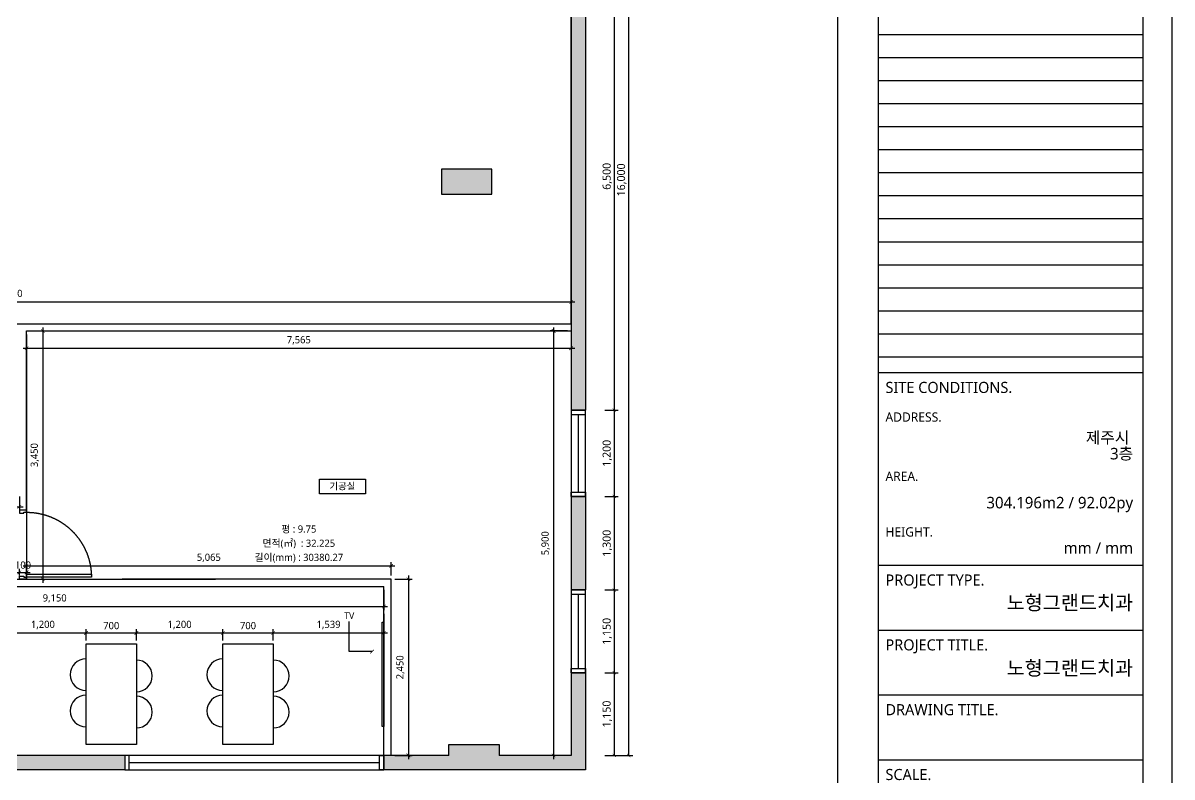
# Model space of a CAD drawing. Header units: metres. Extents: x 11578468 to 47831421, y -58341524 to -14256839.
# Drawn here: x 23915366 to 23931330, y -29068432 to -29057951 of the extents above; entities that cross this region are included whole.
import ezdxf
from ezdxf.enums import TextEntityAlignment as Align

# ---------------------------------------------------------------- set-up
doc = ezdxf.new("R2010")
doc.units = ezdxf.units.M
doc.header["$LTSCALE"] = 50
doc.header["$MEASUREMENT"] = 0
doc.linetypes.add('CENTER2', pattern=[28.575, 19.05, -3.175, 3.175, -3.175])
doc.layers.get('0').update_dxf_attribs({"linetype": 'CONTINUOUS'})
doc.layers.get('DEFPOINTS').update_dxf_attribs({"linetype": 'CONTINUOUS'})
for name, color, linetype in [('0-ELC TEXT', 7, 'CONTINUOUS'), ('3.기호.계단선', 30, 'CONTINUOUS'), ('FORM(YOURNAME)-1', 1, 'CONTINUOUS'), ('FORM(YOURNAME)-11', 1, 'CONTINUOUS'), ('S-DIM', 7, 'CONTINUOUS'), ('wall', 3, 'CONTINUOUS'), ('WIN', 4, 'CONTINUOUS'), ('家具', 251, 'CONTINUOUS')]:
    doc.layers.add(name, color=color, linetype=linetype)
doc.layers.add('DIM', color=7, linetype='CONTINUOUS', lineweight=15)
doc.layers.add('ha', color=8, linetype='CONTINUOUS', lineweight=5)
doc.styles.add('HY 울릉도 L', font='malgun.ttf')
doc.styles.add('N 맑은고딕', font='malgun.ttf')
doc.styles.add('YOURNAME', font='malgun.ttf')
doc.styles.add('넥슨고딕', font='malgun.ttf')
doc.styles.add('맑은 고딕', font='malgun.ttf')
doc.dimstyles.new('JJ IN 45', dxfattribs={"dimscale": 45, "dimtxt": 2.5, "dimasz": 1, "dimexe": 1.25, "dimexo": 1.5, "dimtad": 1, "dimdec": 6, "dimlunit": 6, "dimtxsty": 'N 맑은고딕', "dimblk": 'ARCHTICK', "dimcen": 2.5, "dimclrd": 256, "dimclre": 256, "dimclrt": 256, "dimadec": 0, "dimazin": 0, "dimtfac": 1, "dimtdec": 6, "dimtix": 1, "dimtmove": 0, "dimatfit": 3, "dimldrblk": 'ARCHTICK', "dimfxl": 1, "dimarcsym": 0})
doc.dimstyles.new('사본 50', dxfattribs={"dimscale": 50, "dimtxt": 2, "dimasz": 1, "dimexe": 1, "dimexo": 1, "dimgap": 1, "dimtad": 1, "dimdec": 0, "dimrnd": 0.05, "dimdsep": 46, "dimlunit": 6, "dimtxsty": 'HY 울릉도 L', "dimblk": 'ARCHTICK', "dimcen": 2.5, "dimdle": 1, "dimclrd": 133, "dimclre": 133, "dimclrt": 30, "dimadec": 0, "dimazin": 0, "dimtfac": 1, "dimtdec": 0, "dimtix": 1, "dimtmove": 2, "dimatfit": 3, "dimldrblk": 'ARCHTICK', "dimfxl": 1, "dimlwd": -1, "dimlwe": -1, "dimarcsym": 0})

# ---------------------------------------------------------------- blocks, each defined once
blk = doc.blocks.new('FORM-ELEVATION')
at = {"layer": 'DEFPOINTS', "color": 158}
for p, q in [((62481, 35508), (62481, -21492)), ((62481, 12686), (71691, 12686)), ((62481, 11886), (71691, 11886)), ((62481, 11086), (71691, 11086)), ((62481, 10286), (71691, 10286)), ((62481, 9486), (71691, 9486)), ((62481, 8686), (71691, 8686)), ((62481, 7886), (71691, 7886)), ((62481, 7086), (71691, 7086)), ((62481, 6286), (71691, 6286)), ((62481, 5486), (71691, 5486)), ((62481, 4686), (71691, 4686)), ((62481, 3886), (71691, 3886)), ((62481, 3086), (71691, 3086)), ((62481, 2286), (71691, 2286)), ((62481, 1486), (71691, 1486))]:
    blk.add_line(p, q, dxfattribs=at)
blk.add_lwpolyline([(-10309, -21692), (71691, -21692), (71691, 35708), (-10309, 35708)], close=True, dxfattribs=at)
at = {"layer": 'DEFPOINTS'}
blk.add_lwpolyline([(-8309, 33708), (61071, 33708), (61071, -19692), (-8309, -19692)], close=True, dxfattribs=at)
at = {"layer": 'FORM(YOURNAME)-11', "color": 14}
for p, q in [((62481, 937), (71691, 937)), ((62481, -5756), (71691, -5756)), ((62481, -8009), (71691, -8009)), ((62481, -10261), (71691, -10261)), ((62481, -12514), (71691, -12514))]:
    blk.add_line(p, q, dxfattribs=at)
at = {"layer": 'FORM(YOURNAME)-11', "color": 250}
blk.add_lwpolyline([(-11309, -22692), (72691, -22692), (72691, 36708), (-11309, 36708)], close=True, dxfattribs=at)
at = {"layer": 'FORM(YOURNAME)-11', "color": 14, "style": 'YOURNAME'}
for s, height, p in [('SITE CONDITIONS.', 386.14, (62739, 422)), ('PROJECT TYPE.', 386.14, (62739, -6271)), ('PROJECT TITLE.', 386.14, (62739, -8524)), ('DRAWING TITLE.', 386.14, (62739, -10776)), ('SCALE.', 386.1, (62739, -13029))]:
    blk.add_text(s, height=height, dxfattribs=at).set_placement(p, align=Align.MIDDLE_LEFT)
at = {"layer": 'FORM(YOURNAME)-11', "color": 251, "style": 'YOURNAME'}
for s, p in [('ADDRESS.', (62739, -608)), ('AREA.', (62739, -2667)), ('HEIGHT.', (62739, -4598))]:
    blk.add_text(s, height=321.8, dxfattribs=at).set_placement(p, align=Align.MIDDLE_LEFT)
at = {"layer": 'FORM(YOURNAME)-11', "color": 3, "style": 'YOURNAME'}
for tag, height, p in [('1', 451, (71041, -1219)), ('2', 451, (71041, -1863)), ('3', 451, (71041, -3150)), ('4', 451, (71041, -5081)), ('5', 515, (71041, -7398)), ('6', 515, (71041, -9650)), ('7', 515, (71041, -11903)), ('8', 515, (71041, -14155)), ('9', 515, (71041, -16408)), ('10', 515, (66791, -18596)), ('11', 515, (71041, -18660)), ('12', 515, (66791, -20848)), ('13', 515, (71041, -20848))]:
    blk.add_attdef(tag, text='', height=height, dxfattribs=at).set_placement(p, align=Align.MIDDLE_RIGHT)
blk = doc.blocks.new('*U359')
at = {"layer": 'WIN', "linetype": 'Continuous'}
blk.add_line((60, 100), (3540, 100), dxfattribs=at)
for points in [[(0, 0), (3600, 0), (3600, 200), (0, 200)], [(0, 0), (60, 0), (60, 200), (0, 200)], [(3600, 0), (3540, 0), (3540, 200), (3600, 200)]]:
    blk.add_lwpolyline(points, close=True, dxfattribs=at)
blk = doc.blocks.new('*U1960')
at = {"layer": 'WIN', "linetype": 'Continuous'}
blk.add_line((60, 100), (1140, 100), dxfattribs=at)
for points in [[(0, 0), (1200, 0), (1200, 200), (0, 200)], [(0, 0), (60, 0), (60, 200), (0, 200)], [(1200, 0), (1140, 0), (1140, 200), (1200, 200)]]:
    blk.add_lwpolyline(points, close=True, dxfattribs=at)
blk = doc.blocks.new('*U1959')
at = {"layer": 'WIN', "linetype": 'Continuous'}
blk.add_line((60, 100), (1090, 100), dxfattribs=at)
for points in [[(0, 0), (1150, 0), (1150, 200), (0, 200)], [(0, 0), (60, 0), (60, 200), (0, 200)], [(1150, 0), (1090, 0), (1090, 200), (1150, 200)]]:
    blk.add_lwpolyline(points, close=True, dxfattribs=at)
blk = doc.blocks.new('_ArchTick')
at = {"color": 0, "linetype": 'ByBlock', "const_width": 0.15}
blk.add_lwpolyline([(-0.5, -0.5), (0.5, 0.5)], dxfattribs=at)
blk = doc.blocks.new('*D389')
at = {"layer": 'DEFPOINTS', "color": 0, "transparency": 16777216}
for p in [(23746102, -29133157), (23746102, -29139657), (23746302, -29139657)]:
    blk.add_point(p, dxfattribs=at)
at = {"layer": 'DIM', "lineweight": -2, "transparency": 16777216}
for p, q in [((23746170, -29133157), (23746358, -29133157)), ((23746302, -29133157), (23746302, -29139657)), ((23746170, -29139657), (23746358, -29139657))]:
    blk.add_line(p, q, dxfattribs=at)
at = {"layer": 'DIM', "lineweight": -2, "transparency": 16777216, "xscale": 45, "yscale": 45, "zscale": 45}
for p, rotation in [((23746302, -29133157), 90), ((23746302, -29139657), 270)]:
    blk.add_blockref('_ArchTick', p, dxfattribs=dict(at, rotation=rotation))
at = {"layer": 'DIM', "transparency": 16777216, "insert": (23746206, -29136407), "char_height": 112.5, "attachment_point": 5, "rotation": 90, "style": 'N 맑은고딕'}
blk.add_mtext('6,500', dxfattribs=at)
blk = doc.blocks.new('*D390')
at = {"layer": 'DEFPOINTS', "color": 0, "transparency": 16777216}
for p in [(23746102, -29139657), (23746102, -29140857), (23746302, -29140857)]:
    blk.add_point(p, dxfattribs=at)
at = {"layer": 'DIM', "lineweight": -2, "transparency": 16777216}
for p, q in [((23746170, -29139657), (23746358, -29139657)), ((23746302, -29139657), (23746302, -29140857)), ((23746170, -29140857), (23746358, -29140857))]:
    blk.add_line(p, q, dxfattribs=at)
at = {"layer": 'DIM', "lineweight": -2, "transparency": 16777216, "xscale": 45, "yscale": 45, "zscale": 45}
for p, rotation in [((23746302, -29139657), 90), ((23746302, -29140857), 270)]:
    blk.add_blockref('_ArchTick', p, dxfattribs=dict(at, rotation=rotation))
at = {"layer": 'DIM', "transparency": 16777216, "insert": (23746206, -29140257), "char_height": 112.5, "attachment_point": 5, "rotation": 90, "style": 'N 맑은고딕'}
blk.add_mtext('1,200', dxfattribs=at)
blk = doc.blocks.new('*D391')
at = {"layer": 'DEFPOINTS', "color": 0, "transparency": 16777216}
for p in [(23746102, -29140857), (23746102, -29142157), (23746302, -29142157)]:
    blk.add_point(p, dxfattribs=at)
at = {"layer": 'DIM', "lineweight": -2, "transparency": 16777216}
for p, q in [((23746170, -29140857), (23746358, -29140857)), ((23746302, -29140857), (23746302, -29142157)), ((23746170, -29142157), (23746358, -29142157))]:
    blk.add_line(p, q, dxfattribs=at)
at = {"layer": 'DIM', "lineweight": -2, "transparency": 16777216, "xscale": 45, "yscale": 45, "zscale": 45}
for p, rotation in [((23746302, -29140857), 90), ((23746302, -29142157), 270)]:
    blk.add_blockref('_ArchTick', p, dxfattribs=dict(at, rotation=rotation))
at = {"layer": 'DIM', "transparency": 16777216, "insert": (23746206, -29141507), "char_height": 112.5, "attachment_point": 5, "rotation": 90, "style": 'N 맑은고딕'}
blk.add_mtext('1,300', dxfattribs=at)
blk = doc.blocks.new('*D392')
at = {"layer": 'DEFPOINTS', "color": 0, "transparency": 16777216}
for p in [(23746102, -29142157), (23746102, -29143307), (23746302, -29143307)]:
    blk.add_point(p, dxfattribs=at)
at = {"layer": 'DIM', "lineweight": -2, "transparency": 16777216}
for p, q in [((23746170, -29142157), (23746358, -29142157)), ((23746302, -29142157), (23746302, -29143307)), ((23746170, -29143307), (23746358, -29143307))]:
    blk.add_line(p, q, dxfattribs=at)
at = {"layer": 'DIM', "lineweight": -2, "transparency": 16777216, "xscale": 45, "yscale": 45, "zscale": 45}
for p, rotation in [((23746302, -29142157), 90), ((23746302, -29143307), 270)]:
    blk.add_blockref('_ArchTick', p, dxfattribs=dict(at, rotation=rotation))
at = {"layer": 'DIM', "transparency": 16777216, "insert": (23746206, -29142732), "char_height": 112.5, "attachment_point": 5, "rotation": 90, "style": 'N 맑은고딕'}
blk.add_mtext('1,150', dxfattribs=at)
blk = doc.blocks.new('*D393')
at = {"layer": 'DEFPOINTS', "color": 0, "transparency": 16777216}
for p in [(23746102, -29143307), (23746102, -29144457), (23746302, -29144457)]:
    blk.add_point(p, dxfattribs=at)
at = {"layer": 'DIM', "lineweight": -2, "transparency": 16777216}
for p, q in [((23746170, -29143307), (23746358, -29143307)), ((23746302, -29143307), (23746302, -29144457)), ((23746170, -29144457), (23746358, -29144457))]:
    blk.add_line(p, q, dxfattribs=at)
at = {"layer": 'DIM', "lineweight": -2, "transparency": 16777216, "xscale": 45, "yscale": 45, "zscale": 45}
for p, rotation in [((23746302, -29143307), 90), ((23746302, -29144457), 270)]:
    blk.add_blockref('_ArchTick', p, dxfattribs=dict(at, rotation=rotation))
at = {"layer": 'DIM', "transparency": 16777216, "insert": (23746206, -29143882), "char_height": 112.5, "attachment_point": 5, "rotation": 90, "style": 'N 맑은고딕'}
blk.add_mtext('1,150', dxfattribs=at)
blk = doc.blocks.new('*D394')
at = {"layer": 'DEFPOINTS', "color": 0, "transparency": 16777216}
for p in [(23746102, -29128457), (23746502, -29128457), (23746102, -29144457)]:
    blk.add_point(p, dxfattribs=at)
at = {"layer": 'DIM', "lineweight": -2, "transparency": 16777216}
for p, q in [((23746170, -29128457), (23746558, -29128457)), ((23746502, -29144457), (23746502, -29128457)), ((23746170, -29144457), (23746558, -29144457))]:
    blk.add_line(p, q, dxfattribs=at)
at = {"layer": 'DIM', "lineweight": -2, "transparency": 16777216, "xscale": 45, "yscale": 45, "zscale": 45}
for p, rotation in [((23746502, -29128457), 90), ((23746502, -29144457), 270)]:
    blk.add_blockref('_ArchTick', p, dxfattribs=dict(at, rotation=rotation))
at = {"layer": 'DIM', "transparency": 16777216, "insert": (23746406, -29136457), "char_height": 112.5, "attachment_point": 5, "rotation": 90, "style": 'N 맑은고딕'}
blk.add_mtext('16,000', dxfattribs=at)
blk = doc.blocks.new('*U1345')
at = {"layer": 'WIN', "linetype": 'Continuous', "transparency": 33554687}
for points in [[(30, 1100), (30, 200), (70, 200), (70, 1100)], [(0, 200), (0, 100), (40, 100), (40, 160), (30, 160), (30, 200)], [(960, 200), (960, 100), (920, 100), (920, 160), (930, 160), (930, 200)]]:
    blk.add_lwpolyline(points, close=True, dxfattribs=at)
at = {"layer": 'WIN', "linetype": 'CENTER2', "ltscale": 20, "transparency": 33554687}
blk.add_arc((30, 200), 900, 0, 90, dxfattribs=at)
blk = doc.blocks.new('*D2929')
at = {"layer": 'DEFPOINTS', "color": 0}
for p in [(23922981, -29061829), (23907331, -29062132), (23922981, -29062132)]:
    blk.add_point(p, dxfattribs=at)
at = {"layer": 'wall', "color": 133, "ltscale": 10}
for p, q in [((23907281, -29061829), (23923031, -29061829)), ((23907331, -29062082), (23907331, -29061779)), ((23922981, -29062082), (23922981, -29061779))]:
    blk.add_line(p, q, dxfattribs=at)
at = {"layer": 'wall', "color": 133, "xscale": 50, "yscale": 50, "zscale": 50, "rotation": 180}
blk.add_blockref('_ArchTick', (23907331, -29061829), dxfattribs=at)
at = {"layer": 'wall', "color": 133, "xscale": 50, "yscale": 50, "zscale": 50}
blk.add_blockref('_ArchTick', (23922981, -29061829), dxfattribs=at)
at = {"layer": 'wall', "color": 30, "ltscale": 10, "insert": (23915156, -29061719), "char_height": 100, "attachment_point": 5, "style": 'HY 울릉도 L'}
blk.add_mtext('15,650', dxfattribs=at)
blk = doc.blocks.new('*D2935')
at = {"layer": 'DEFPOINTS', "color": 0}
for p in [(23912191, -29065682), (23915316, -29065588), (23915316, -29065682)]:
    blk.add_point(p, dxfattribs=at)
at = {"layer": 'S-DIM', "color": 133, "ltscale": 10}
for p, q in [((23912191, -29065632), (23912191, -29065538)), ((23915316, -29065632), (23915316, -29065538)), ((23912141, -29065588), (23915366, -29065588))]:
    blk.add_line(p, q, dxfattribs=at)
at = {"layer": 'S-DIM', "color": 133, "xscale": 50, "yscale": 50, "zscale": 50, "rotation": 180}
blk.add_blockref('_ArchTick', (23912191, -29065588), dxfattribs=at)
at = {"layer": 'S-DIM', "color": 133, "xscale": 50, "yscale": 50, "zscale": 50}
blk.add_blockref('_ArchTick', (23915316, -29065588), dxfattribs=at)
at = {"layer": 'S-DIM', "color": 30, "ltscale": 10, "insert": (23913753, -29065478), "char_height": 100, "attachment_point": 5, "style": 'HY 울릉도 L'}
blk.add_mtext('3,125', dxfattribs=at)
blk = doc.blocks.new('*D2936')
at = {"layer": 'DEFPOINTS', "color": 0}
for p in [(23915416, -29062232), (23915316, -29065682), (23915416, -29065588)]:
    blk.add_point(p, dxfattribs=at)
at = {"layer": 'S-DIM', "color": 133, "ltscale": 10}
for p, q in [((23915416, -29062282), (23915416, -29065638)), ((23915316, -29065632), (23915316, -29065538)), ((23915266, -29065588), (23915466, -29065588))]:
    blk.add_line(p, q, dxfattribs=at)
at = {"layer": 'S-DIM', "color": 133, "xscale": 50, "yscale": 50, "zscale": 50}
blk.add_blockref('_ArchTick', (23915316, -29065588), dxfattribs=at)
at = {"layer": 'S-DIM', "color": 133, "xscale": 50, "yscale": 50, "zscale": 50, "rotation": 180}
blk.add_blockref('_ArchTick', (23915416, -29065588), dxfattribs=at)
at = {"layer": 'S-DIM', "color": 30, "ltscale": 10, "insert": (23915366, -29065486), "char_height": 100, "attachment_point": 5, "style": 'HY 울릉도 L'}
blk.add_mtext('100', dxfattribs=at)
blk = doc.blocks.new('*D2937')
at = {"layer": 'DEFPOINTS', "color": 0}
for p in [(23915416, -29062232), (23922981, -29062232), (23922981, -29062472)]:
    blk.add_point(p, dxfattribs=at)
at = {"layer": 'S-DIM', "color": 133, "ltscale": 10}
for p, q in [((23915416, -29062282), (23915416, -29062522)), ((23922981, -29062282), (23922981, -29062522)), ((23915366, -29062472), (23923031, -29062472))]:
    blk.add_line(p, q, dxfattribs=at)
at = {"layer": 'S-DIM', "color": 133, "xscale": 50, "yscale": 50, "zscale": 50, "rotation": 180}
blk.add_blockref('_ArchTick', (23915416, -29062472), dxfattribs=at)
at = {"layer": 'S-DIM', "color": 133, "xscale": 50, "yscale": 50, "zscale": 50}
blk.add_blockref('_ArchTick', (23922981, -29062472), dxfattribs=at)
at = {"layer": 'S-DIM', "color": 30, "ltscale": 10, "insert": (23919198, -29062362), "char_height": 100, "attachment_point": 5, "style": 'HY 울릉도 L'}
blk.add_mtext('7,565', dxfattribs=at)
blk = doc.blocks.new('*D2938')
at = {"layer": 'DEFPOINTS', "color": 0}
for p in [(23915416, -29062232), (23915416, -29065682), (23915641, -29065682)]:
    blk.add_point(p, dxfattribs=at)
at = {"layer": 'S-DIM', "color": 133, "ltscale": 10}
for p, q in [((23915641, -29062182), (23915641, -29065732)), ((23915466, -29062232), (23915691, -29062232)), ((23915466, -29065682), (23915691, -29065682))]:
    blk.add_line(p, q, dxfattribs=at)
at = {"layer": 'S-DIM', "color": 133, "xscale": 50, "yscale": 50, "zscale": 50}
for p, rotation in [((23915641, -29062232), 90), ((23915641, -29065682), 270)]:
    blk.add_blockref('_ArchTick', p, dxfattribs=dict(at, rotation=rotation))
at = {"layer": 'S-DIM', "color": 30, "ltscale": 10, "insert": (23915531, -29063957), "char_height": 100, "attachment_point": 5, "rotation": 90, "style": 'HY 울릉도 L'}
blk.add_mtext('3,450', dxfattribs=at)
blk = doc.blocks.new('*D2939')
at = {"layer": 'DEFPOINTS', "color": 0}
for p in [(23920481, -29065497), (23915416, -29065682), (23920481, -29065682)]:
    blk.add_point(p, dxfattribs=at)
at = {"layer": 'S-DIM', "color": 133, "ltscale": 10}
for p, q in [((23915366, -29065497), (23920531, -29065497)), ((23915416, -29065632), (23915416, -29065447)), ((23920481, -29065632), (23920481, -29065447))]:
    blk.add_line(p, q, dxfattribs=at)
at = {"layer": 'S-DIM', "color": 133, "xscale": 50, "yscale": 50, "zscale": 50, "rotation": 180}
blk.add_blockref('_ArchTick', (23915416, -29065497), dxfattribs=at)
at = {"layer": 'S-DIM', "color": 133, "xscale": 50, "yscale": 50, "zscale": 50}
blk.add_blockref('_ArchTick', (23920481, -29065497), dxfattribs=at)
at = {"layer": 'S-DIM', "color": 30, "ltscale": 10, "insert": (23917948, -29065386), "char_height": 100, "attachment_point": 5, "style": 'HY 울릉도 L'}
blk.add_mtext('5,065', dxfattribs=at)
blk = doc.blocks.new('*D2940')
at = {"layer": 'DEFPOINTS', "color": 0}
for p in [(23920481, -29065682), (23920481, -29068132), (23920721, -29068132)]:
    blk.add_point(p, dxfattribs=at)
at = {"layer": 'S-DIM', "color": 133, "ltscale": 10}
for p, q in [((23920531, -29065682), (23920771, -29065682)), ((23920721, -29065632), (23920721, -29068182)), ((23920531, -29068132), (23920771, -29068132))]:
    blk.add_line(p, q, dxfattribs=at)
at = {"layer": 'S-DIM', "color": 133, "xscale": 50, "yscale": 50, "zscale": 50}
for p, rotation in [((23920721, -29065682), 90), ((23920721, -29068132), 270)]:
    blk.add_blockref('_ArchTick', p, dxfattribs=dict(at, rotation=rotation))
at = {"layer": 'S-DIM', "color": 30, "ltscale": 10, "insert": (23920611, -29066907), "char_height": 100, "attachment_point": 5, "rotation": 90, "style": 'HY 울릉도 L'}
blk.add_mtext('2,450', dxfattribs=at)
blk = doc.blocks.new('*D2941')
at = {"layer": 'DEFPOINTS', "color": 0}
for p in [(23922981, -29062232), (23922738, -29068132), (23922981, -29068132)]:
    blk.add_point(p, dxfattribs=at)
at = {"layer": 'S-DIM', "color": 133, "ltscale": 10}
for p, q in [((23922738, -29062182), (23922738, -29068182)), ((23922931, -29062232), (23922688, -29062232)), ((23922931, -29068132), (23922688, -29068132))]:
    blk.add_line(p, q, dxfattribs=at)
at = {"layer": 'S-DIM', "color": 133, "xscale": 50, "yscale": 50, "zscale": 50}
for p, rotation in [((23922738, -29062232), 90), ((23922738, -29068132), 270)]:
    blk.add_blockref('_ArchTick', p, dxfattribs=dict(at, rotation=rotation))
at = {"layer": 'S-DIM', "color": 30, "ltscale": 10, "insert": (23922628, -29065182), "char_height": 100, "attachment_point": 5, "rotation": 90, "style": 'HY 울릉도 L'}
blk.add_mtext('5,900', dxfattribs=at)
blk = doc.blocks.new('*D2943')
at = {"layer": 'DEFPOINTS', "color": 0}
for p in [(23911231, -29065782), (23920381, -29065782), (23920381, -29066062)]:
    blk.add_point(p, dxfattribs=at)
at = {"layer": 'wall', "color": 133, "ltscale": 10}
for p, q in [((23911231, -29065832), (23911231, -29066112)), ((23920381, -29065832), (23920381, -29066112)), ((23911181, -29066062), (23920431, -29066062))]:
    blk.add_line(p, q, dxfattribs=at)
at = {"layer": 'wall', "color": 133, "xscale": 50, "yscale": 50, "zscale": 50, "rotation": 180}
blk.add_blockref('_ArchTick', (23911231, -29066062), dxfattribs=at)
at = {"layer": 'wall', "color": 133, "xscale": 50, "yscale": 50, "zscale": 50}
blk.add_blockref('_ArchTick', (23920381, -29066062), dxfattribs=at)
at = {"layer": 'wall', "color": 30, "ltscale": 10, "insert": (23915806, -29065951), "char_height": 100, "attachment_point": 5, "style": 'HY 울릉도 L'}
blk.add_mtext('9,150', dxfattribs=at)
blk = doc.blocks.new('*D2947')
at = {"layer": 'DEFPOINTS', "color": 0}
for p in [(23916242, -29066429), (23915042, -29066582), (23916242, -29066582)]:
    blk.add_point(p, dxfattribs=at)
at = {"layer": 'wall', "color": 133, "ltscale": 10}
for p, q in [((23915042, -29066532), (23915042, -29066379)), ((23916242, -29066532), (23916242, -29066379)), ((23914992, -29066429), (23916292, -29066429))]:
    blk.add_line(p, q, dxfattribs=at)
at = {"layer": 'wall', "color": 133, "xscale": 50, "yscale": 50, "zscale": 50, "rotation": 180}
blk.add_blockref('_ArchTick', (23915042, -29066429), dxfattribs=at)
at = {"layer": 'wall', "color": 133, "xscale": 50, "yscale": 50, "zscale": 50}
blk.add_blockref('_ArchTick', (23916242, -29066429), dxfattribs=at)
at = {"layer": 'wall', "color": 30, "ltscale": 10, "insert": (23915642, -29066319), "char_height": 100, "attachment_point": 5, "style": 'HY 울릉도 L'}
blk.add_mtext('1,200', dxfattribs=at)
blk = doc.blocks.new('*D2948')
at = {"layer": 'DEFPOINTS', "color": 0}
for p in [(23916942, -29066429), (23916242, -29066582), (23916942, -29066582)]:
    blk.add_point(p, dxfattribs=at)
at = {"layer": 'wall', "color": 133, "ltscale": 10}
for p, q in [((23916242, -29066532), (23916242, -29066379)), ((23916942, -29066532), (23916942, -29066379)), ((23916192, -29066429), (23916992, -29066429))]:
    blk.add_line(p, q, dxfattribs=at)
at = {"layer": 'wall', "color": 133, "xscale": 50, "yscale": 50, "zscale": 50, "rotation": 180}
blk.add_blockref('_ArchTick', (23916242, -29066429), dxfattribs=at)
at = {"layer": 'wall', "color": 133, "xscale": 50, "yscale": 50, "zscale": 50}
blk.add_blockref('_ArchTick', (23916942, -29066429), dxfattribs=at)
at = {"layer": 'wall', "color": 30, "ltscale": 10, "insert": (23916592, -29066328), "char_height": 100, "attachment_point": 5, "style": 'HY 울릉도 L'}
blk.add_mtext('700', dxfattribs=at)
blk = doc.blocks.new('*D2949')
at = {"layer": 'DEFPOINTS', "color": 0}
for p in [(23918142, -29066429), (23916942, -29066582), (23918142, -29066582)]:
    blk.add_point(p, dxfattribs=at)
at = {"layer": 'wall', "color": 133, "ltscale": 10}
for p, q in [((23916942, -29066532), (23916942, -29066379)), ((23918142, -29066532), (23918142, -29066379)), ((23916892, -29066429), (23918192, -29066429))]:
    blk.add_line(p, q, dxfattribs=at)
at = {"layer": 'wall', "color": 133, "xscale": 50, "yscale": 50, "zscale": 50, "rotation": 180}
blk.add_blockref('_ArchTick', (23916942, -29066429), dxfattribs=at)
at = {"layer": 'wall', "color": 133, "xscale": 50, "yscale": 50, "zscale": 50}
blk.add_blockref('_ArchTick', (23918142, -29066429), dxfattribs=at)
at = {"layer": 'wall', "color": 30, "ltscale": 10, "insert": (23917542, -29066319), "char_height": 100, "attachment_point": 5, "style": 'HY 울릉도 L'}
blk.add_mtext('1,200', dxfattribs=at)
blk = doc.blocks.new('*D2950')
at = {"layer": 'DEFPOINTS', "color": 0}
for p in [(23918842, -29066429), (23918142, -29066582), (23918842, -29066582)]:
    blk.add_point(p, dxfattribs=at)
at = {"layer": 'wall', "color": 133, "ltscale": 10}
for p, q in [((23918142, -29066532), (23918142, -29066379)), ((23918842, -29066532), (23918842, -29066379)), ((23918092, -29066429), (23918892, -29066429))]:
    blk.add_line(p, q, dxfattribs=at)
at = {"layer": 'wall', "color": 133, "xscale": 50, "yscale": 50, "zscale": 50, "rotation": 180}
blk.add_blockref('_ArchTick', (23918142, -29066429), dxfattribs=at)
at = {"layer": 'wall', "color": 133, "xscale": 50, "yscale": 50, "zscale": 50}
blk.add_blockref('_ArchTick', (23918842, -29066429), dxfattribs=at)
at = {"layer": 'wall', "color": 30, "ltscale": 10, "insert": (23918492, -29066328), "char_height": 100, "attachment_point": 5, "style": 'HY 울릉도 L'}
blk.add_mtext('700', dxfattribs=at)
blk = doc.blocks.new('*D2951')
at = {"layer": 'DEFPOINTS', "color": 0}
for p in [(23920381, -29066112), (23920381, -29066429), (23918842, -29066582)]:
    blk.add_point(p, dxfattribs=at)
at = {"layer": 'wall', "color": 133, "ltscale": 10}
for p, q in [((23920381, -29066162), (23920381, -29066479)), ((23918842, -29066532), (23918842, -29066379)), ((23918792, -29066429), (23920431, -29066429))]:
    blk.add_line(p, q, dxfattribs=at)
at = {"layer": 'wall', "color": 133, "xscale": 50, "yscale": 50, "zscale": 50, "rotation": 180}
blk.add_blockref('_ArchTick', (23918842, -29066429), dxfattribs=at)
at = {"layer": 'wall', "color": 133, "xscale": 50, "yscale": 50, "zscale": 50}
blk.add_blockref('_ArchTick', (23920381, -29066429), dxfattribs=at)
at = {"layer": 'wall', "color": 30, "ltscale": 10, "insert": (23919611, -29066319), "char_height": 100, "attachment_point": 5, "style": 'HY 울릉도 L'}
blk.add_mtext('1,539', dxfattribs=at)
blk = doc.blocks.new('*D2964')
at = {"layer": 'DEFPOINTS', "color": 0}
for p in [(23913251, -29064482), (23915316, -29064482), (23915316, -29064676)]:
    blk.add_point(p, dxfattribs=at)
at = {"layer": 'wall', "color": 133, "ltscale": 10}
for p, q in [((23913251, -29064532), (23913251, -29064726)), ((23915316, -29064532), (23915316, -29064726)), ((23913201, -29064676), (23915366, -29064676))]:
    blk.add_line(p, q, dxfattribs=at)
at = {"layer": 'wall', "color": 133, "xscale": 50, "yscale": 50, "zscale": 50, "rotation": 180}
blk.add_blockref('_ArchTick', (23913251, -29064676), dxfattribs=at)
at = {"layer": 'wall', "color": 133, "xscale": 50, "yscale": 50, "zscale": 50}
blk.add_blockref('_ArchTick', (23915316, -29064676), dxfattribs=at)
at = {"layer": 'wall', "color": 30, "ltscale": 10, "insert": (23914283, -29064566), "char_height": 100, "attachment_point": 5, "style": 'HY 울릉도 L'}
blk.add_mtext('2,065', dxfattribs=at)
blk = doc.blocks.new('sdagdgds')
at = {"layer": 'ha', "transparency": 33554687}
h = blk.add_hatch(color=256, dxfattribs=at)
h.dxf.hatch_style = 1
h.paths.add_polyline_path([(23725502, -29128457), (23728302, -29128457), (23728302, -29132607), (23728502, -29132607), (23728502, -29128257), (23728302, -29128257), (23725302, -29128257), (23725302, -29132557), (23725502, -29132557)])
h.paths.add_polyline_path([(23728502, -29133657), (23728302, -29133657), (23728302, -29133757), (23725502, -29133757), (23725502, -29133657), (23725302, -29133657), (23725302, -29133757), (23724848.0976572, -29133757), (23724752, -29133757), (23724752, -29136507), (23725152, -29136507), (23725152, -29137657), (23725352, -29137657), (23725352, -29137507), (23727752, -29137507), (23727952, -29137507), (23727952, -29137307), (23725352, -29137307), (23725352, -29136507), (23727052, -29136507), (23727052, -29136707), (23727252, -29136707), (23727252, -29136507), (23727252, -29135757), (23727252, -29135707), (23727052, -29135707), (23727052, -29135757), (23727052, -29136307), (23725352, -29136307), (23724952, -29136307), (23724952, -29133957), (23727052, -29133957), (23727052, -29134507), (23727252, -29134507), (23727252, -29133957), (23728502, -29133957)])
h.paths.add_polyline_path([(23727952, -29138607), (23727752, -29138607), (23727752, -29139637), (23725352, -29139637), (23725352, -29139457), (23725152, -29139457), (23725152, -29140057), (23725352, -29140057), (23725352, -29139837), (23727752, -29139837), (23727752, -29139907), (23727952, -29139907), (23727952, -29139837)])
h.paths.add_polyline_path([(23727952, -29141007), (23727752, -29141007), (23727752, -29142007), (23725352, -29142007), (23725352, -29141857), (23725152, -29141857), (23725152, -29144557), (23725652, -29144557), (23725652, -29144657), (23729552, -29144657), (23729552, -29144457), (23725852, -29144457), (23725852, -29144357), (23725352, -29144357), (23725352, -29142207), (23727952, -29142207)])
h.paths.add_polyline_path([(23731552, -29144307), (23730852, -29144307), (23730852, -29144457), (23730732, -29144457), (23730732, -29144657), (23732052, -29144657), (23732052, -29144457), (23731552, -29144457)])
h.paths.add_polyline_path([(23739502, -29144457), (23736702, -29144457), (23736702, -29144307), (23736002, -29144307), (23736002, -29144457), (23733202, -29144457), (23733202, -29144657), (23739502, -29144657)])
h.paths.add_polyline_path([(23745902, -29143307), (23745702, -29143307), (23745702, -29144457), (23744702, -29144457), (23744702, -29144307), (23744002, -29144307), (23744002, -29144457), (23743102, -29144457), (23743102, -29144657), (23745902, -29144657)])
h.paths.add_polyline_path([(23745902, -29133157), (23745702, -29133157), (23745702, -29139657), (23745902, -29139657)])
h.paths.add_polyline_path([(23745902, -29140857), (23745702, -29140857), (23745702, -29142157), (23745902, -29142157)])
h.paths.add_polyline_path([(23744602, -29136307), (23743902, -29136307), (23743902, -29136657), (23744602, -29136657)])
h.paths.add_polyline_path([(23736702, -29136307), (23736002, -29136307), (23736002, -29136657), (23736702, -29136657)])
h.paths.add_polyline_path([(23731602, -29136307), (23730902, -29136307), (23730902, -29136657), (23731602, -29136657)])
h.paths.add_polyline_path([(23745902, -29130707), (23745702, -29130707), (23745702, -29131957), (23745902, -29131957)])
h.paths.add_polyline_path([(23745902, -29128257), (23743802, -29128257), (23743802, -29128457), (23743802, -29128707), (23744502, -29128707), (23744502, -29128457), (23745702, -29128457), (23745702, -29129607), (23745902, -29129607)])
h.paths.add_polyline_path([(23731602, -29128457), (23731602, -29128257), (23730902, -29128257), (23730902, -29130107), (23731102, -29130107), (23731102, -29128707), (23731602, -29128707)])
h.paths.add_polyline_path([(23736702, -29128257), (23736002, -29128257), (23736002, -29128457), (23736002, -29128707), (23736702, -29128707), (23736702, -29128457)])
at = {"layer": 'wall'}
for p, q in [((23745702, -29133157), (23745702, -29139657)), ((23745902, -29133157), (23745902, -29139657)), ((23744602, -29136307), (23743902, -29136307)), ((23743902, -29136307), (23743902, -29136657)), ((23744602, -29136657), (23744602, -29136307)), ((23743902, -29136657), (23744602, -29136657)), ((23745702, -29139657), (23745902, -29139657)), ((23745702, -29140857), (23745702, -29142157)), ((23745702, -29140857), (23745902, -29140857)), ((23745902, -29140857), (23745902, -29142157)), ((23745702, -29142157), (23745902, -29142157)), ((23745702, -29143307), (23745702, -29144457)), ((23745702, -29143307), (23745902, -29143307)), ((23745902, -29143307), (23745902, -29144657)), ((23744002, -29144457), (23744002, -29144307)), ((23744002, -29144307), (23744702, -29144307)), ((23744702, -29144307), (23744702, -29144457)), ((23739502, -29144457), (23736702, -29144457)), ((23739502, -29144457), (23739502, -29144657)), ((23744002, -29144457), (23743102, -29144457)), ((23743102, -29144457), (23743102, -29144657)), ((23745702, -29144457), (23744702, -29144457)), ((23739502, -29144657), (23733202, -29144657)), ((23745902, -29144657), (23743102, -29144657))]:
    blk.add_line(p, q, dxfattribs=at)
at = {"layer": 'WIN', "linetype": 'Continuous', "rotation": 270}
for name, p in [('*U1960', (23745702, -29139657)), ('*U1959', (23745702, -29142157))]:
    blk.add_blockref(name, p, dxfattribs=at)
at = {"layer": 'WIN', "linetype": 'Continuous'}
blk.add_blockref('*U359', (23739502, -29144657), dxfattribs=at)
at = {"layer": 'DIM'}
for base, p1, p2, picture, middle in [((23746502.0000000298, -29128457.0000000112), (23746102, -29144457), (23746102, -29128457), '*D394', (23746406.0081521906, -29136457.0000000112)), ((23746302.0000000298, -29139657.0000000112), (23746102, -29133157), (23746102, -29139657), '*D389', (23746206.3138587102, -29136407.0000000112)), ((23746302.0000000298, -29140857.0000000112), (23746102, -29139657), (23746102, -29140857), '*D390', (23746206.0081522018, -29140257.0000000112)), ((23746302.0000000298, -29142157.0000000112), (23746102, -29140857), (23746102, -29142157), '*D391', (23746206.0081522018, -29141507.0000000112)), ((23746302.0000000298, -29143307.0000000112), (23746102, -29142157), (23746102, -29143307), '*D392', (23746206.0081522018, -29142732.0000000112)), ((23746302.0000000298, -29144457.0000000112), (23746102, -29143307), (23746102, -29144457), '*D393', (23746206.0081522018, -29143882.0000000112))]:
    dim = blk.add_linear_dim(base=base, p1=p1, p2=p2, angle=90, dimstyle='JJ IN 45', dxfattribs=at)
    dim.commit()
    dim.dimension.update_dxf_attribs({"geometry": picture, "text_midpoint": middle})

msp = doc.modelspace()

# ---------------------------------------------------------------- linework, layer by layer
at = {"layer": '0-ELC TEXT'}
msp.add_lwpolyline([(23919484.2, -29064291.6), (23920122.7, -29064291.6), (23920122.7, -29064494.1), (23919484.2, -29064494.1)], close=True, dxfattribs=at)
at = {"layer": 'wall', "ltscale": 10}
for p, q in [((23922980.8, -29061332), (23922980.8, -29068132)), ((23907330.8, -29062132), (23922980.8, -29062132)), ((23915415.7, -29062232), (23916542.2, -29062232)), ((23915415.7, -29064752), (23915415.7, -29062232)), ((23916542.2, -29062232), (23922980.8, -29062232)), ((23916642.2, -29062232), (23922980.8, -29062232)), ((23916642.2, -29062232), (23922980.8, -29062232)), ((23916642.2, -29062232), (23922980.8, -29062232)), ((23912150.8, -29065682), (23918042.2, -29065682)), ((23915415.7, -29065682), (23915415.7, -29065612)), ((23920480.8, -29065682), (23916742.2, -29065682)), ((23920480.8, -29068132), (23920480.8, -29065682)), ((23920480.8, -29068132), (23920480.8, -29065682)), ((23912160.8, -29065782), (23920380.8, -29065782)), ((23920380.8, -29068132), (23920380.8, -29065782))]:
    msp.add_line(p, q, dxfattribs=at)
msp.add_lwpolyline([(23905780.8, -29053782), (23905780.8, -29056282), (23907330.8, -29056282), (23907330.8, -29062132), (23922980.8, -29062132), (23922980.8, -29052132), (23921780.8, -29052132), (23921780.8, -29052382), (23908380.8, -29052382), (23908380.8, -29053782), (23905840.8, -29053782)], dxfattribs=at)
msp.add_lwpolyline([(23920356.4, -29066279.1), (23920380.8, -29066279.1), (23920380.8, -29067728.7), (23920356.4, -29067728.7)], close=True, dxfattribs=at)
at = {"layer": '家具', "color": 251, "true_color": 0x636466}
for points in [[(23916242.2, -29066582), (23916942.2, -29066582), (23916942.2, -29067982), (23916242.2, -29067982)], [(23918142.2, -29066582), (23918842.2, -29066582), (23918842.2, -29067982), (23918142.2, -29067982)]]:
    msp.add_lwpolyline(points, close=True, dxfattribs=at)
for centre, start, end in [((23916242.2, -29067009.8), 90, 270), ((23916942.2, -29067026.3), 270, 90), ((23918142.2, -29067009.8), 90, 270), ((23918842.2, -29067026.3), 270, 90), ((23916242.2, -29067513.7), 90, 270), ((23916942.2, -29067530.1), 270, 90), ((23918142.2, -29067513.7), 90, 270), ((23918842.2, -29067530.1), 270, 90)]:
    msp.add_arc(centre, 220, start, end, dxfattribs=at)

# ---------------------------------------------------------------- block references
at = {"layer": '3.기호.계단선'}
msp.add_blockref('sdagdgds', (177278.8, 76325), dxfattribs=at)
at = {"layer": 'FORM(YOURNAME)-1'}
ref = msp.add_blockref('FORM-ELEVATION', (23902253.2, -29063185.2), dxfattribs=dict(at, xscale=0.4, yscale=0.4, zscale=0.4))
ref.add_attrib('6', '노형그랜드치과', dxfattribs={"layer": 'FORM(YOURNAME)-11', "color": 3, "height": 200, "style": 'YOURNAME'}).set_placement((23930789.5, -29066916.9), align=Align.MIDDLE_RIGHT)
ref.add_attrib('5', '노형그랜드치과', dxfattribs={"layer": 'FORM(YOURNAME)-11', "color": 3, "height": 200, "style": 'YOURNAME'}).set_placement((23930789.5, -29066009.3), align=Align.MIDDLE_RIGHT)
ref.add_attrib('1', '제주시 ', dxfattribs={"layer": 'FORM(YOURNAME)-11', "color": 3, "height": 160, "style": 'YOURNAME'}).set_placement((23930789.5, -29063713.9), align=Align.MIDDLE_RIGHT)
ref.add_attrib('2', '3층', dxfattribs={"layer": 'FORM(YOURNAME)-11', "color": 3, "height": 160, "style": 'YOURNAME'}).set_placement((23930789.5, -29063936.8), align=Align.MIDDLE_RIGHT)
ref.add_attrib('3', '304.196m2 / 92.02py', dxfattribs={"layer": 'FORM(YOURNAME)-11', "color": 3, "height": 160, "style": 'YOURNAME'}).set_placement((23930789.5, -29064617.7), align=Align.MIDDLE_RIGHT)
ref.add_attrib('4', 'mm / mm', dxfattribs={"layer": 'FORM(YOURNAME)-11', "color": 3, "height": 160, "style": 'YOURNAME'}).set_placement((23930789.5, -29065247.5), align=Align.MIDDLE_RIGHT)
at = {"layer": 'WIN', "linetype": 'Continuous', "xscale": -1, "rotation": 270}
msp.add_blockref('*U1345', (23915215.7, -29065682), dxfattribs=at)

# ---------------------------------------------------------------- texts
at = {"layer": '0-ELC TEXT', "style": '맑은 고딕'}
for s, p in [('기공실', (23919623.2, -29064435.6)), ('TV', (23919827.9, -29066235.6))]:
    msp.add_text(s, height=93.33, dxfattribs=at).set_placement(p)
at = {"layer": 'wall', "color": 7, "ltscale": 10, "style": '넥슨고딕'}
msp.add_text('평 : 9.75', height=100, dxfattribs=at).set_placement((23919198.2, -29064982), align=Align.MIDDLE)
at = {"layer": 'wall', "ltscale": 10, "style": '넥슨고딕'}
for s, p in [('면적(㎡)  : 32.225', (23919198.2, -29065182)), ('길이(mm) : 30380.27', (23919198.2, -29065382))]:
    msp.add_text(s, height=100, dxfattribs=at).set_placement(p, align=Align.MIDDLE)

# ---------------------------------------------------------------- dimensions: what is measured, and where the dimension line sits
at = {"layer": 'S-DIM', "ltscale": 10}
for base, p1, p2, picture, middle in [((23915641.3, -29065682), (23915415.7, -29062232), (23915415.7, -29065682), '*D2938', (23915531.2, -29063957)), ((23922737.7, -29068132), (23922980.8, -29062232), (23922980.8, -29068132), '*D2941', (23922627.6, -29065182)), ((23920721.2, -29068132), (23920480.8, -29065682), (23920480.8, -29068132), '*D2940', (23920611.2, -29066907))]:
    dim = msp.add_linear_dim(base=base, p1=p1, p2=p2, angle=90, dimstyle='사본 50', dxfattribs=at)
    dim.commit()
    dim.dimension.update_dxf_attribs({"geometry": picture, "text_midpoint": middle})
for base, p1, p2, picture, middle in [((23915415.7, -29065588.4), (23915315.7, -29065682), (23915415.7, -29062232), '*D2936', (23915365.7, -29065486.4)), ((23922980.8, -29062472.3), (23915415.7, -29062232), (23922980.8, -29062232), '*D2937', (23919198.2, -29062362.3)), ((23915315.7, -29065588.4), (23912190.8, -29065682), (23915315.7, -29065682), '*D2935', (23913753.2, -29065478.1)), ((23920480.8, -29065496.5), (23915415.7, -29065682), (23920480.8, -29065682), '*D2939', (23917948.2, -29065386.5))]:
    dim = msp.add_linear_dim(base=base, p1=p1, p2=p2, dimstyle='사본 50', dxfattribs=at)
    dim.commit()
    dim.dimension.update_dxf_attribs({"geometry": picture, "text_midpoint": middle})
at = {"layer": 'wall', "ltscale": 10}
for base, p1, p2, picture, middle in [((23922980.8, -29061829.1), (23907330.8, -29062132), (23922980.8, -29062132), '*D2929', (23915155.8, -29061718.8)), ((23915315.7, -29064675.7), (23913250.8, -29064482), (23915315.7, -29064482), '*D2964', (23914283.2, -29064565.7)), ((23920380.8, -29066061.8), (23911230.8, -29065782), (23920380.8, -29065782), '*D2943', (23915805.8, -29065951.5)), ((23920380.8, -29066429.3), (23918842.2, -29066582), (23920380.8, -29066111.8), '*D2951', (23919611.5, -29066319)), ((23916242.2, -29066429.3), (23915042.2, -29066582), (23916242.2, -29066582), '*D2947', (23915642.2, -29066319)), ((23916942.2, -29066429.3), (23916242.2, -29066582), (23916942.2, -29066582), '*D2948', (23916592.2, -29066327.6)), ((23918142.2, -29066429.3), (23916942.2, -29066582), (23918142.2, -29066582), '*D2949', (23917542.2, -29066319)), ((23918842.2, -29066429.3), (23918142.2, -29066582), (23918842.2, -29066582), '*D2950', (23918492.2, -29066327.6))]:
    dim = msp.add_linear_dim(base=base, p1=p1, p2=p2, dimstyle='사본 50', dxfattribs=at)
    dim.commit()
    dim.dimension.update_dxf_attribs({"geometry": picture, "text_midpoint": middle})

# ---------------------------------------------------------------- leaders
msp.add_leader([(23920216.8, -29066687.9), (23919897.6, -29066687.9), (23919897.6, -29066271.9)], dimstyle='사본 50', override={"dimgap": 1, "dimtad": 0}, dxfattribs=at)

doc.saveas('drawing.dxf')
